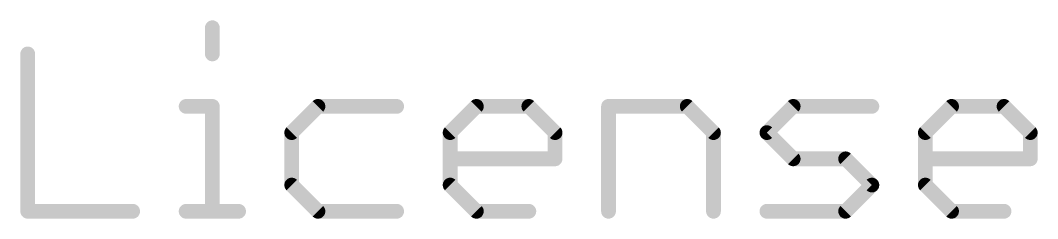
# Model space of a CAD drawing. Extents: x -74 to 33, y -13 to 31.
# Drawn here: x 22.93 to 33.45, y -7.62 to -5.57 of the extents above; entities that cross this region are included whole.
import ezdxf

# ---------------------------------------------------------------- set-up
doc = ezdxf.new("R2010")
doc.units = 0
doc.layers.add('27', color=253, linetype='CONTINUOUS')

msp = doc.modelspace()

# ---------------------------------------------------------------- linework, layer by layer
at = {"layer": '27', "const_width": 0.1524}
for points in [[(24.9167, -5.6456), (24.9167, -5.9168)], [(23.0084, -5.9168), (23.0084, -7.5438)], [(24.6456, -6.4591), (24.9167, -6.4591)], [(24.9167, -6.4591), (24.9167, -7.5438)], [(26.0082, -6.4591), (25.737, -6.7303)], [(26.8217, -6.4591), (26.0082, -6.4591)], [(27.3742, -6.7303), (27.6453, -6.4591)], [(27.6453, -6.4591), (28.1877, -6.4591)], [(28.1877, -6.4591), (28.4588, -6.7303)], [(29.0113, -7.5438), (29.0113, -6.4591)], [(29.0113, -6.4591), (29.8248, -6.4591)], [(29.8248, -6.4591), (30.096, -6.7303)], [(30.6485, -6.7303), (30.9196, -6.4591)], [(30.9196, -6.4591), (31.7331, -6.4591)], [(32.2856, -6.7303), (32.5568, -6.4591)], [(32.5568, -6.4591), (33.0991, -6.4591)], [(33.0991, -6.4591), (33.3703, -6.7303)], [(25.737, -6.7303), (25.737, -7.2726)], [(27.3742, -7.2726), (27.3742, -6.7303)], [(28.4588, -6.7303), (28.4588, -7.0015)], [(30.096, -6.7303), (30.096, -7.5438)], [(30.9196, -7.0015), (30.6485, -6.7303)], [(32.2856, -7.2726), (32.2856, -6.7303)], [(33.3703, -6.7303), (33.3703, -7.0015)], [(28.4588, -7.0015), (27.3742, -7.0015)], [(31.462, -7.0015), (30.9196, -7.0015)], [(31.7331, -7.2726), (31.462, -7.0015)], [(33.3703, -7.0015), (32.2856, -7.0015)], [(25.737, -7.2726), (26.0082, -7.5438)], [(27.6453, -7.5438), (27.3742, -7.2726)], [(31.462, -7.5438), (31.7331, -7.2726)], [(32.5568, -7.5438), (32.2856, -7.2726)], [(23.0084, -7.5438), (24.0931, -7.5438)], [(24.6456, -7.5438), (25.1879, -7.5438)], [(26.0082, -7.5438), (26.8217, -7.5438)], [(28.1877, -7.5438), (27.6453, -7.5438)], [(30.6485, -7.5438), (31.462, -7.5438)], [(33.0991, -7.5438), (32.5568, -7.5438)]]:
    msp.add_lwpolyline(points, dxfattribs=at)
at = {"layer": '27', "const_width": 0.0762}
for points in [[(24.9548, -5.6456, 1), (24.8786, -5.6456)], [(23.0465, -5.9168, 1), (22.9703, -5.9168)], [(24.8786, -5.9168, 1), (24.9548, -5.9168)], [(24.6456, -6.421, 1), (24.6456, -6.4972)], [(24.9548, -6.4591, 1), (24.8786, -6.4591)], [(24.9167, -6.4972, 1), (24.9167, -6.421)], [(26.0082, -6.421, 1), (26.0082, -6.4972)], [(26.0351, -6.4861, 1), (25.9812, -6.4322)], [(26.8217, -6.4972, 1), (26.8217, -6.421)], [(27.6453, -6.421, 1), (27.6453, -6.4972)], [(27.6723, -6.4861, 1), (27.6184, -6.4322)], [(28.2146, -6.4322, 1), (28.1607, -6.4861)], [(28.1877, -6.4972, 1), (28.1877, -6.421)], [(29.0494, -6.4591, 1), (28.9732, -6.4591)], [(29.0113, -6.421, 1), (29.0113, -6.4972)], [(29.8518, -6.4322, 1), (29.7979, -6.4861)], [(29.8248, -6.4972, 1), (29.8248, -6.421)], [(30.9196, -6.421, 1), (30.9196, -6.4972)], [(30.9466, -6.4861, 1), (30.8927, -6.4322)], [(31.7331, -6.4972, 1), (31.7331, -6.421)], [(32.5568, -6.421, 1), (32.5568, -6.4972)], [(32.5837, -6.4861, 1), (32.5299, -6.4322)], [(33.1261, -6.4322, 1), (33.0722, -6.4861)], [(33.0991, -6.4972, 1), (33.0991, -6.421)], [(25.7751, -6.7303, 1), (25.6989, -6.7303)], [(25.7101, -6.7034, 1), (25.764, -6.7572)], [(27.4123, -6.7303, 1), (27.3361, -6.7303)], [(27.3472, -6.7034, 1), (27.4011, -6.7572)], [(28.4969, -6.7303, 1), (28.4207, -6.7303)], [(28.4319, -6.7572, 1), (28.4858, -6.7034)], [(30.1341, -6.7303, 1), (30.0579, -6.7303)], [(30.069, -6.7572, 1), (30.1229, -6.7034)], [(30.6754, -6.7034, 1), (30.6215, -6.7572)], [(30.6215, -6.7034, 1), (30.6754, -6.7572)], [(32.3237, -6.7303, 1), (32.2475, -6.7303)], [(32.2587, -6.7034, 1), (32.3126, -6.7572)], [(33.4084, -6.7303, 1), (33.3322, -6.7303)], [(33.3434, -6.7572, 1), (33.3972, -6.7034)], [(27.3742, -6.9634, 1), (27.3742, -7.0396)], [(28.4588, -7.0396, 1), (28.4588, -6.9634)], [(30.9196, -6.9634, 1), (30.9196, -7.0396)], [(30.8927, -7.0284, 1), (30.9466, -6.9745)], [(31.4889, -6.9745, 1), (31.435, -7.0284)], [(31.462, -7.0396, 1), (31.462, -6.9634)], [(32.2856, -6.9634, 1), (32.2856, -7.0396)], [(33.3703, -7.0396, 1), (33.3703, -6.9634)], [(28.4207, -7.0015, 1), (28.4969, -7.0015)], [(33.3322, -7.0015, 1), (33.4084, -7.0015)], [(25.764, -7.2457, 1), (25.7101, -7.2996)], [(25.6989, -7.2726, 1), (25.7751, -7.2726)], [(27.4011, -7.2457, 1), (27.3472, -7.2996)], [(27.3361, -7.2726, 1), (27.4123, -7.2726)], [(31.7601, -7.2996, 1), (31.7062, -7.2457)], [(31.7062, -7.2996, 1), (31.7601, -7.2457)], [(32.3126, -7.2457, 1), (32.2587, -7.2996)], [(32.2475, -7.2726, 1), (32.3237, -7.2726)], [(23.0084, -7.5057, 1), (23.0084, -7.5819)], [(22.9703, -7.5438, 1), (23.0465, -7.5438)], [(24.0931, -7.5819, 1), (24.0931, -7.5057)], [(24.6456, -7.5057, 1), (24.6456, -7.5819)], [(24.8786, -7.5438, 1), (24.9548, -7.5438)], [(25.1879, -7.5819, 1), (25.1879, -7.5057)], [(26.0082, -7.5057, 1), (26.0082, -7.5819)], [(25.9812, -7.5707, 1), (26.0351, -7.5169)], [(26.8217, -7.5819, 1), (26.8217, -7.5057)], [(27.6453, -7.5057, 1), (27.6453, -7.5819)], [(27.6184, -7.5707, 1), (27.6723, -7.5169)], [(28.1877, -7.5819, 1), (28.1877, -7.5057)], [(28.9732, -7.5438, 1), (29.0494, -7.5438)], [(30.0579, -7.5438, 1), (30.1341, -7.5438)], [(30.6485, -7.5057, 1), (30.6485, -7.5819)], [(31.435, -7.5169, 1), (31.4889, -7.5707)], [(31.462, -7.5819, 1), (31.462, -7.5057)], [(32.5568, -7.5057, 1), (32.5568, -7.5819)], [(32.5299, -7.5707, 1), (32.5837, -7.5169)], [(33.0991, -7.5819, 1), (33.0991, -7.5057)]]:
    msp.add_lwpolyline(points, format="xyb", dxfattribs=at)

doc.saveas('drawing.dxf')
